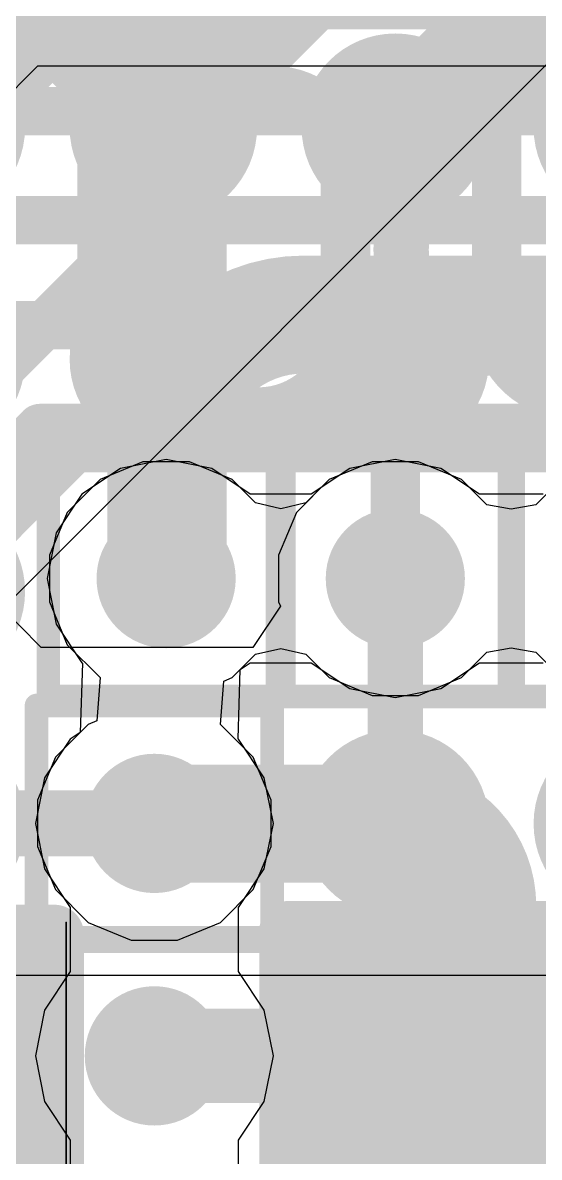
# Model space of a CAD drawing. Header units: inches. Extents: x -6 to 284, y -12 to 154.
# Drawn here: x 54.966 to 56.08, y -3.913 to -1.469 of the extents above; entities that cross this region are included whole.
import ezdxf

# ---------------------------------------------------------------- set-up
doc = ezdxf.new("R2010")
doc.units = ezdxf.units.IN
for name, color, linetype in [('Bottom Layer', 5, 'Continuous'), ('Bottom Paste', 16, 'Continuous'), ('Bottom Solder', 6, 'Continuous'), ('Drill Drawing', 1, 'Continuous'), ('GND-1', 16, 'Continuous'), ('GND-2', 90, 'Continuous'), ('GND-3', 216, 'Continuous'), ('GND-4', 54, 'Continuous'), ('PWR-1', 156, 'Continuous'), ('PWR-2', 130, 'Continuous'), ('Signal L1', 76, 'Continuous'), ('Signal L2', 6, 'Continuous'), ('Top Layer', 1, 'Continuous'), ('Top Overlay', 2, 'Continuous'), ('Top Paste', 8, 'Continuous'), ('Top Solder', 216, 'Continuous'), ('Via Holes', 16, 'Continuous')]:
    doc.layers.add(name, color=color, linetype=linetype)

# ---------------------------------------------------------------- blocks, each defined once
blk = doc.blocks.new('FBGA_153_11_5_13__B_131')
at = {"layer": 'Bottom Layer'}
h = blk.add_hatch(color=5, dxfattribs=at)
edge = h.paths.add_edge_path()
edge.add_arc((-1.75, 2.75), 0.127, 0, 360)
h = blk.add_hatch(color=5, dxfattribs=at)
edge = h.paths.add_edge_path()
edge.add_arc((-1.25, 2.75), 0.127, 0, 360)
h = blk.add_hatch(color=5, dxfattribs=at)
edge = h.paths.add_edge_path()
edge.add_arc((-1.75, 2.25), 0.127, 0, 360)
h = blk.add_hatch(color=5, dxfattribs=at)
edge = h.paths.add_edge_path()
edge.add_arc((-1.25, 2.25), 0.127, 0, 360)
h = blk.add_hatch(color=5, dxfattribs=at)
edge = h.paths.add_edge_path()
edge.add_arc((-1.25, 1.25), 0.127, 0, 360)
h = blk.add_hatch(color=5, dxfattribs=at)
edge = h.paths.add_edge_path()
edge.add_arc((-1.25, 0.75), 0.127, 0, 360)
at = {"layer": 'Bottom Paste'}
h = blk.add_hatch(color=16, dxfattribs=at)
edge = h.paths.add_edge_path()
edge.add_arc((-1.75, 2.75), 0.127, 0, 360)
h = blk.add_hatch(color=16, dxfattribs=at)
edge = h.paths.add_edge_path()
edge.add_arc((-1.25, 2.75), 0.127, 0, 360)
h = blk.add_hatch(color=16, dxfattribs=at)
edge = h.paths.add_edge_path()
edge.add_arc((-1.75, 2.25), 0.127, 0, 360)
h = blk.add_hatch(color=16, dxfattribs=at)
edge = h.paths.add_edge_path()
edge.add_arc((-1.25, 2.25), 0.127, 0, 360)
h = blk.add_hatch(color=16, dxfattribs=at)
edge = h.paths.add_edge_path()
edge.add_arc((-1.25, 1.25), 0.127, 0, 360)
h = blk.add_hatch(color=16, dxfattribs=at)
edge = h.paths.add_edge_path()
edge.add_arc((-1.25, 0.75), 0.127, 0, 360)
at = {"layer": 'Bottom Solder'}
h = blk.add_hatch(color=6, dxfattribs=at)
edge = h.paths.add_edge_path()
edge.add_arc((-2.25, 2.75), 0.202, 0, 360)
h = blk.add_hatch(color=6, dxfattribs=at)
edge = h.paths.add_edge_path()
edge.add_arc((-1.75, 2.75), 0.202, 0, 360)
h = blk.add_hatch(color=6, dxfattribs=at)
edge = h.paths.add_edge_path()
edge.add_arc((-1.25, 2.75), 0.202, 0, 360)
h = blk.add_hatch(color=6, dxfattribs=at)
edge = h.paths.add_edge_path()
edge.add_arc((-0.75, 2.75), 0.202, 0, 360)
h = blk.add_hatch(color=6, dxfattribs=at)
edge = h.paths.add_edge_path()
edge.add_arc((-2.25, 2.25), 0.202, 0, 360)
h = blk.add_hatch(color=6, dxfattribs=at)
edge = h.paths.add_edge_path()
edge.add_arc((-1.75, 2.25), 0.202, 0, 360)
h = blk.add_hatch(color=6, dxfattribs=at)
edge = h.paths.add_edge_path()
edge.add_arc((-1.25, 2.25), 0.202, 0, 360)
h = blk.add_hatch(color=6, dxfattribs=at)
edge = h.paths.add_edge_path()
edge.add_arc((-0.75, 2.25), 0.202, 0, 360)
h = blk.add_hatch(color=6, dxfattribs=at)
edge = h.paths.add_edge_path()
edge.add_arc((-2.25, 1.75), 0.202, 0, 360)
h = blk.add_hatch(color=6, dxfattribs=at)
edge = h.paths.add_edge_path()
edge.add_arc((-2.25, 1.25), 0.202, 0, 360)
h = blk.add_hatch(color=6, dxfattribs=at)
edge = h.paths.add_edge_path()
edge.add_arc((-1.25, 1.25), 0.202, 0, 360)
h = blk.add_hatch(color=6, dxfattribs=at)
edge = h.paths.add_edge_path()
edge.add_arc((-0.75, 1.25), 0.202, 0, 360)
h = blk.add_hatch(color=6, dxfattribs=at)
edge = h.paths.add_edge_path()
edge.add_arc((-2.25, 0.75), 0.202, 0, 360)
h = blk.add_hatch(color=6, dxfattribs=at)
edge = h.paths.add_edge_path()
edge.add_arc((-1.25, 0.75), 0.202, 0, 360)
blk = doc.blocks.new('BGA_565_15_5_14_4__132')
at = {"layer": 'Top Overlay'}
blk.add_lwpolyline([(7.845, 7.2958, 0.254, 0.254, 0), (4.22, 7.2958, 0.254, 0.254, 0)], format="xyseb", dxfattribs=at)
blk = doc.blocks.new('R___0402_158')
at = {"layer": 'Top Layer'}
for points in [[(-0.6985, -0.3175), (-0.6985, 0.3175), (-0.2413, 0.3175), (-0.2413, -0.3175)], [(0.2413, -0.3175), (0.2413, 0.3175), (0.6985, 0.3175), (0.6985, -0.3175)]]:
    blk.add_hatch(color=1, dxfattribs=at).paths.add_polyline_path(points)
at = {"layer": 'Top Paste'}
for points in [[(-0.6985, -0.3175), (-0.6985, 0.3175), (-0.2413, 0.3175), (-0.2413, -0.3175)], [(0.2413, -0.3175), (0.2413, 0.3175), (0.6985, 0.3175), (0.6985, -0.3175)]]:
    blk.add_hatch(color=8, dxfattribs=at).paths.add_polyline_path(points)
at = {"layer": 'Top Solder'}
for points in [[(-0.7535, -0.3725), (-0.7535, 0.3725), (-0.1863, 0.3725), (-0.1863, -0.3725)], [(0.1863, -0.3725), (0.1863, 0.3725), (0.7535, 0.3725), (0.7535, -0.3725)]]:
    blk.add_hatch(color=216, dxfattribs=at).paths.add_polyline_path(points)
at = {"layer": 'Top Overlay'}
for points in [[(-0.7874, 0.4064, 0.127, 0.127, 0), (0.7874, 0.4064, 0.127, 0.127, 0)], [(-0.7874, 0.4064, 0.127, 0.127, 0), (-0.7874, -0.4064, 0.127, 0.127, 0)], [(0.7874, 0.4064, 0.127, 0.127, 0), (0.7874, -0.4064, 0.127, 0.127, 0)], [(-0.7874, -0.4064, 0.127, 0.127, 0), (0.7874, -0.4064, 0.127, 0.127, 0)], [(-0.8128, -0.4318, 0.00323, 0.00323, 0), (0.8128, -0.4318, 0.00323, 0.00323, 0)]]:
    blk.add_lwpolyline(points, format="xyseb", dxfattribs=at)
for points in [[(-0.8191, 0.4064, 0.0635, 0.0635, 1), (-0.7556, 0.4064, 0.0635, 0.0635, 1)], [(-0.8191, 0.4064, 0.0635, 0.0635, 1), (-0.7556, 0.4064, 0.0635, 0.0635, 1)], [(0.7556, 0.4064, 0.0635, 0.0635, 1), (0.8191, 0.4064, 0.0635, 0.0635, 1)], [(0.7556, 0.4064, 0.0635, 0.0635, 1), (0.8191, 0.4064, 0.0635, 0.0635, 1)], [(-0.8191, -0.4064, 0.0635, 0.0635, 1), (-0.7556, -0.4064, 0.0635, 0.0635, 1)], [(-0.8191, -0.4064, 0.0635, 0.0635, 1), (-0.7556, -0.4064, 0.0635, 0.0635, 1)], [(0.7556, -0.4064, 0.0635, 0.0635, 1), (0.8191, -0.4064, 0.0635, 0.0635, 1)], [(0.7556, -0.4064, 0.0635, 0.0635, 1), (0.8191, -0.4064, 0.0635, 0.0635, 1)], [(-0.8136, -0.4318, 0.00161, 0.00161, 1), (-0.812, -0.4318, 0.00161, 0.00161, 1)], [(0.812, -0.4318, 0.00161, 0.00161, 1), (0.8136, -0.4318, 0.00161, 0.00161, 1)]]:
    blk.add_lwpolyline(points, format="xyseb", close=True, dxfattribs=at)
blk = doc.blocks.new('R___0402_159')
at = {"layer": 'Top Layer'}
for points in [[(-0.6985, -0.3175), (-0.6985, 0.3175), (-0.2413, 0.3175), (-0.2413, -0.3175)], [(0.2413, -0.3175), (0.2413, 0.3175), (0.6985, 0.3175), (0.6985, -0.3175)]]:
    blk.add_hatch(color=1, dxfattribs=at).paths.add_polyline_path(points)
at = {"layer": 'Top Paste'}
for points in [[(-0.6985, -0.3175), (-0.6985, 0.3175), (-0.2413, 0.3175), (-0.2413, -0.3175)], [(0.2413, -0.3175), (0.2413, 0.3175), (0.6985, 0.3175), (0.6985, -0.3175)]]:
    blk.add_hatch(color=8, dxfattribs=at).paths.add_polyline_path(points)
at = {"layer": 'Top Solder'}
for points in [[(-0.7535, -0.3725), (-0.7535, 0.3725), (-0.1863, 0.3725), (-0.1863, -0.3725)], [(0.1863, -0.3725), (0.1863, 0.3725), (0.7535, 0.3725), (0.7535, -0.3725)]]:
    blk.add_hatch(color=216, dxfattribs=at).paths.add_polyline_path(points)
at = {"layer": 'Top Overlay'}
for points in [[(-0.7874, 0.4064, 0.127, 0.127, 0), (0.7874, 0.4064, 0.127, 0.127, 0)], [(-0.7874, 0.4064, 0.127, 0.127, 0), (-0.7874, -0.4064, 0.127, 0.127, 0)], [(0.7874, 0.4064, 0.127, 0.127, 0), (0.7874, -0.4064, 0.127, 0.127, 0)], [(-0.7874, -0.4064, 0.127, 0.127, 0), (0.7874, -0.4064, 0.127, 0.127, 0)], [(-0.8128, -0.4318, 0.00323, 0.00323, 0), (0.8128, -0.4318, 0.00323, 0.00323, 0)]]:
    blk.add_lwpolyline(points, format="xyseb", dxfattribs=at)
for points in [[(-0.8191, 0.4064, 0.0635, 0.0635, 1), (-0.7556, 0.4064, 0.0635, 0.0635, 1)], [(-0.8191, 0.4064, 0.0635, 0.0635, 1), (-0.7556, 0.4064, 0.0635, 0.0635, 1)], [(0.7556, 0.4064, 0.0635, 0.0635, 1), (0.8191, 0.4064, 0.0635, 0.0635, 1)], [(0.7556, 0.4064, 0.0635, 0.0635, 1), (0.8191, 0.4064, 0.0635, 0.0635, 1)], [(-0.8191, -0.4064, 0.0635, 0.0635, 1), (-0.7556, -0.4064, 0.0635, 0.0635, 1)], [(-0.8191, -0.4064, 0.0635, 0.0635, 1), (-0.7556, -0.4064, 0.0635, 0.0635, 1)], [(0.7556, -0.4064, 0.0635, 0.0635, 1), (0.8191, -0.4064, 0.0635, 0.0635, 1)], [(0.7556, -0.4064, 0.0635, 0.0635, 1), (0.8191, -0.4064, 0.0635, 0.0635, 1)], [(-0.8136, -0.4318, 0.00161, 0.00161, 1), (-0.812, -0.4318, 0.00161, 0.00161, 1)], [(0.812, -0.4318, 0.00161, 0.00161, 1), (0.8136, -0.4318, 0.00161, 0.00161, 1)]]:
    blk.add_lwpolyline(points, format="xyseb", close=True, dxfattribs=at)

msp = doc.modelspace()

# ---------------------------------------------------------------- hatches: boundary and pattern name
at = {"layer": 'Bottom Layer'}
h = msp.add_hatch(color=5, dxfattribs=at)
edge = h.paths.add_edge_path()
edge.add_arc((55.2753, -2.6664), 0.15, 0, 360)
h = msp.add_hatch(color=5, dxfattribs=at)
edge = h.paths.add_edge_path()
edge.add_arc((55.7693, -2.6664), 0.15, 0, 360)
h = msp.add_hatch(color=5, dxfattribs=at)
edge = h.paths.add_edge_path()
edge.add_arc((55.2499, -3.1938), 0.15, 0, 360)
h = msp.add_hatch(color=5, dxfattribs=at)
edge = h.paths.add_edge_path()
edge.add_arc((55.2499, -3.6945), 0.15, 0, 360)
at = {"layer": 'GND-1'}
h = msp.add_hatch(color=16, dxfattribs=at)
edge = h.paths.add_edge_path()
edge.add_arc((55.2753, -2.6664), 0.15, 0, 360)
h = msp.add_hatch(color=16, dxfattribs=at)
edge = h.paths.add_edge_path()
edge.add_arc((55.7693, -2.6664), 0.15, 0, 360)
h = msp.add_hatch(color=16, dxfattribs=at)
edge = h.paths.add_edge_path()
edge.add_arc((55.2499, -3.1938), 0.15, 0, 360)
h = msp.add_hatch(color=16, dxfattribs=at)
edge = h.paths.add_edge_path()
edge.add_arc((55.2499, -3.6945), 0.15, 0, 360)
at = {"layer": 'GND-2'}
h = msp.add_hatch(color=90, dxfattribs=at)
edge = h.paths.add_edge_path()
edge.add_arc((55.2753, -2.6664), 0.15, 0, 360)
h = msp.add_hatch(color=90, dxfattribs=at)
edge = h.paths.add_edge_path()
edge.add_arc((55.7693, -2.6664), 0.15, 0, 360)
h = msp.add_hatch(color=90, dxfattribs=at)
edge = h.paths.add_edge_path()
edge.add_arc((55.2499, -3.1938), 0.15, 0, 360)
h = msp.add_hatch(color=90, dxfattribs=at)
edge = h.paths.add_edge_path()
edge.add_arc((55.2499, -3.6945), 0.15, 0, 360)
at = {"layer": 'GND-3'}
h = msp.add_hatch(color=216, dxfattribs=at)
edge = h.paths.add_edge_path()
edge.add_arc((55.2753, -2.6664), 0.15, 0, 360)
h = msp.add_hatch(color=216, dxfattribs=at)
edge = h.paths.add_edge_path()
edge.add_arc((55.7693, -2.6664), 0.15, 0, 360)
h = msp.add_hatch(color=216, dxfattribs=at)
edge = h.paths.add_edge_path()
edge.add_arc((55.2499, -3.1938), 0.15, 0, 360)
h = msp.add_hatch(color=216, dxfattribs=at)
edge = h.paths.add_edge_path()
edge.add_arc((55.2499, -3.6945), 0.15, 0, 360)
at = {"layer": 'GND-4'}
h = msp.add_hatch(color=54, dxfattribs=at)
edge = h.paths.add_edge_path()
edge.add_arc((55.2753, -2.6664), 0.15, 0, 360)
h = msp.add_hatch(color=54, dxfattribs=at)
edge = h.paths.add_edge_path()
edge.add_arc((55.7693, -2.6664), 0.15, 0, 360)
h = msp.add_hatch(color=54, dxfattribs=at)
edge = h.paths.add_edge_path()
edge.add_arc((55.2499, -3.1938), 0.15, 0, 360)
h = msp.add_hatch(color=54, dxfattribs=at)
edge = h.paths.add_edge_path()
edge.add_arc((55.2499, -3.6945), 0.15, 0, 360)
at = {"layer": 'PWR-1'}
h = msp.add_hatch(color=156, dxfattribs=at)
edge = h.paths.add_edge_path()
edge.add_arc((55.2753, -2.6664), 0.15, 0, 360)
h = msp.add_hatch(color=156, dxfattribs=at)
edge = h.paths.add_edge_path()
edge.add_arc((55.7693, -2.6664), 0.15, 0, 360)
h = msp.add_hatch(color=156, dxfattribs=at)
edge = h.paths.add_edge_path()
edge.add_arc((55.2499, -3.1938), 0.15, 0, 360)
h = msp.add_hatch(color=156, dxfattribs=at)
edge = h.paths.add_edge_path()
edge.add_arc((55.2499, -3.6945), 0.15, 0, 360)
at = {"layer": 'PWR-2'}
h = msp.add_hatch(color=130, dxfattribs=at)
edge = h.paths.add_edge_path()
edge.add_arc((55.2753, -2.6664), 0.15, 0, 360)
h = msp.add_hatch(color=130, dxfattribs=at)
edge = h.paths.add_edge_path()
edge.add_arc((55.7693, -2.6664), 0.15, 0, 360)
h = msp.add_hatch(color=130, dxfattribs=at)
edge = h.paths.add_edge_path()
edge.add_arc((55.2499, -3.1938), 0.15, 0, 360)
h = msp.add_hatch(color=130, dxfattribs=at)
edge = h.paths.add_edge_path()
edge.add_arc((55.2499, -3.6945), 0.15, 0, 360)
at = {"layer": 'Signal L1'}
h = msp.add_hatch(color=76, dxfattribs=at)
edge = h.paths.add_edge_path()
edge.add_arc((55.2753, -2.6664), 0.15, 0, 360)
h = msp.add_hatch(color=76, dxfattribs=at)
edge = h.paths.add_edge_path()
edge.add_arc((55.7693, -2.6664), 0.15, 0, 360)
h = msp.add_hatch(color=76, dxfattribs=at)
edge = h.paths.add_edge_path()
edge.add_arc((55.2499, -3.1938), 0.15, 0, 360)
h = msp.add_hatch(color=76, dxfattribs=at)
edge = h.paths.add_edge_path()
edge.add_arc((55.2499, -3.6945), 0.15, 0, 360)
at = {"layer": 'Signal L2'}
h = msp.add_hatch(color=6, dxfattribs=at)
edge = h.paths.add_edge_path()
edge.add_arc((55.2753, -2.6664), 0.15, 0, 360)
h = msp.add_hatch(color=6, dxfattribs=at)
edge = h.paths.add_edge_path()
edge.add_arc((55.7693, -2.6664), 0.15, 0, 360)
h = msp.add_hatch(color=6, dxfattribs=at)
edge = h.paths.add_edge_path()
edge.add_arc((55.2499, -3.1938), 0.15, 0, 360)
h = msp.add_hatch(color=6, dxfattribs=at)
edge = h.paths.add_edge_path()
edge.add_arc((55.2499, -3.6945), 0.15, 0, 360)
at = {"layer": 'Top Layer'}
h = msp.add_hatch(color=1, dxfattribs=at)
edge = h.paths.add_edge_path()
edge.add_arc((55.2753, -2.6664), 0.15, 0, 360)
h = msp.add_hatch(color=1, dxfattribs=at)
edge = h.paths.add_edge_path()
edge.add_arc((55.7693, -2.6664), 0.15, 0, 360)
h = msp.add_hatch(color=1, dxfattribs=at)
edge = h.paths.add_edge_path()
edge.add_arc((55.2499, -3.1938), 0.15, 0, 360)
h = msp.add_hatch(color=1, dxfattribs=at)
edge = h.paths.add_edge_path()
edge.add_arc((55.2499, -3.6945), 0.15, 0, 360)
at = {"layer": 'Via Holes'}
h = msp.add_hatch(color=7, dxfattribs=at)
edge = h.paths.add_edge_path()
edge.add_arc((55.2753, -2.6664), 0.075, 0, 360)
h = msp.add_hatch(color=7, dxfattribs=at)
edge = h.paths.add_edge_path()
edge.add_arc((55.7693, -2.6664), 0.075, 0, 360)
h = msp.add_hatch(color=7, dxfattribs=at)
edge = h.paths.add_edge_path()
edge.add_arc((55.2499, -3.1938), 0.075, 0, 360)
h = msp.add_hatch(color=7, dxfattribs=at)
edge = h.paths.add_edge_path()
edge.add_arc((55.2499, -3.6945), 0.075, 0, 360)

# ---------------------------------------------------------------- linework, layer by layer
at = {"layer": 'Bottom Layer'}
for points in [[(54.7693, -1.1944, 0.2032, 0.2032, 0), (55.2693, -1.6944, 0.2032, 0.2032, 0)], [(55.2694, -1.6942, 0.2032, 0.2032, 0), (55.7693, -1.1944, 0.2032, 0.2032, 0)], [(55.7693, -1.6944, 0.2032, 0.2032, 0), (56.2693, -1.1944, 0.2032, 0.2032, 0)], [(55.2693, -2.1944, 0.2032, 0.2032, 0), (55.2693, -1.6944, 0.2032, 0.2032, 0)], [(55.2693, -2.6664, 0.2032, 0.2032, 0), (55.2693, -2.1944, 0.2032, 0.2032, 0)], [(55.7693, -2.6664, 0.1067, 0.1067, 0), (55.7693, -2.1944, 0.1067, 0.1067, 0)], [(55.2499, -3.1943, 0.1016, 0.1016, 0), (55.7694, -3.1943, 0.1016, 0.1016, 0)], [(55.2499, -3.6944, 0.2032, 0.2032, 0), (55.7693, -3.6944, 0.2032, 0.2032, 0)]]:
    msp.add_lwpolyline(points, format="xyseb", dxfattribs=at)
for points in [[(55.2185, -1.6944, 0.1016, 0.1016, 1), (55.3201, -1.6944, 0.1016, 0.1016, 1)], [(55.2185, -1.6944, 0.1016, 0.1016, 1), (55.3201, -1.6944, 0.1016, 0.1016, 1)], [(55.2186, -1.6942, 0.1016, 0.1016, 1), (55.3202, -1.6942, 0.1016, 0.1016, 1)], [(55.7185, -1.6944, 0.1016, 0.1016, 1), (55.8201, -1.6944, 0.1016, 0.1016, 1)], [(55.2185, -2.1944, 0.1016, 0.1016, 1), (55.3201, -2.1944, 0.1016, 0.1016, 1)], [(55.2185, -2.1944, 0.1016, 0.1016, 1), (55.3201, -2.1944, 0.1016, 0.1016, 1)], [(55.7426, -2.1944, 0.0533, 0.0533, 1), (55.7959, -2.1944, 0.0533, 0.0533, 1)], [(55.2185, -2.6664, 0.1016, 0.1016, 1), (55.3201, -2.6664, 0.1016, 0.1016, 1)], [(55.7426, -2.6664, 0.0533, 0.0533, 1), (55.7959, -2.6664, 0.0533, 0.0533, 1)], [(55.2245, -3.1943, 0.0508, 0.0508, 1), (55.2753, -3.1943, 0.0508, 0.0508, 1)], [(55.744, -3.1943, 0.0508, 0.0508, 1), (55.7948, -3.1943, 0.0508, 0.0508, 1)], [(55.1991, -3.6944, 0.1016, 0.1016, 1), (55.3007, -3.6944, 0.1016, 0.1016, 1)], [(55.7185, -3.6944, 0.1016, 0.1016, 1), (55.8201, -3.6944, 0.1016, 0.1016, 1)]]:
    msp.add_lwpolyline(points, format="xyseb", close=True, dxfattribs=at)
at = {"layer": 'Drill Drawing'}
for points in [[(55.0213, -2.4124, 0.0508, 0.0508, 0), (55.5293, -2.4124, 0.0508, 0.0508, 0)], [(55.0213, -2.9204, 0.0508, 0.0508, 0), (55.0213, -2.4124, 0.0508, 0.0508, 0)], [(55.5153, -2.4124, 0.0508, 0.0508, 0), (56.0233, -2.4124, 0.0508, 0.0508, 0)], [(55.5153, -2.9204, 0.0508, 0.0508, 0), (55.5153, -2.4124, 0.0508, 0.0508, 0)], [(55.5293, -2.9204, 0.0508, 0.0508, 0), (55.5293, -2.4124, 0.0508, 0.0508, 0)], [(56.0153, -2.4124, 0.0508, 0.0508, 0), (56.5233, -2.4124, 0.0508, 0.0508, 0)], [(56.0153, -2.9204, 0.0508, 0.0508, 0), (56.0153, -2.4124, 0.0508, 0.0508, 0)], [(56.0233, -2.9204, 0.0508, 0.0508, 0), (56.0233, -2.4124, 0.0508, 0.0508, 0)], [(55.0213, -2.9204, 0.0508, 0.0508, 0), (55.5293, -2.9204, 0.0508, 0.0508, 0)], [(55.5153, -2.9204, 0.0508, 0.0508, 0), (56.0233, -2.9204, 0.0508, 0.0508, 0)], [(56.0153, -2.9204, 0.0508, 0.0508, 0), (56.5233, -2.9204, 0.0508, 0.0508, 0)], [(54.9959, -2.9398, 0.0508, 0.0508, 0), (55.5039, -2.9398, 0.0508, 0.0508, 0)], [(54.9959, -3.4478, 0.0508, 0.0508, 0), (54.9959, -2.9398, 0.0508, 0.0508, 0)], [(55.5039, -3.4478, 0.0508, 0.0508, 0), (55.5039, -2.9398, 0.0508, 0.0508, 0)], [(54.9959, -3.4405, 0.0508, 0.0508, 0), (55.5039, -3.4405, 0.0508, 0.0508, 0)], [(54.9959, -3.9485, 0.0508, 0.0508, 0), (54.9959, -3.4405, 0.0508, 0.0508, 0)], [(55.5039, -3.9485, 0.0508, 0.0508, 0), (55.5039, -3.4405, 0.0508, 0.0508, 0)], [(54.9959, -3.4478, 0.0508, 0.0508, 0), (55.5039, -3.4478, 0.0508, 0.0508, 0)]]:
    msp.add_lwpolyline(points, format="xyseb", dxfattribs=at)
for points in [[(55.0086, -2.4124, 0.0254, 0.0254, 1), (55.034, -2.4124, 0.0254, 0.0254, 1)], [(55.0086, -2.4124, 0.0254, 0.0254, 1), (55.034, -2.4124, 0.0254, 0.0254, 1)], [(55.5026, -2.4124, 0.0254, 0.0254, 1), (55.528, -2.4124, 0.0254, 0.0254, 1)], [(55.5026, -2.4124, 0.0254, 0.0254, 1), (55.528, -2.4124, 0.0254, 0.0254, 1)], [(55.5166, -2.4124, 0.0254, 0.0254, 1), (55.542, -2.4124, 0.0254, 0.0254, 1)], [(55.5166, -2.4124, 0.0254, 0.0254, 1), (55.542, -2.4124, 0.0254, 0.0254, 1)], [(56.0026, -2.4124, 0.0254, 0.0254, 1), (56.028, -2.4124, 0.0254, 0.0254, 1)], [(56.0026, -2.4124, 0.0254, 0.0254, 1), (56.028, -2.4124, 0.0254, 0.0254, 1)], [(56.0106, -2.4124, 0.0254, 0.0254, 1), (56.036, -2.4124, 0.0254, 0.0254, 1)], [(56.0106, -2.4124, 0.0254, 0.0254, 1), (56.036, -2.4124, 0.0254, 0.0254, 1)], [(55.0086, -2.9204, 0.0254, 0.0254, 1), (55.034, -2.9204, 0.0254, 0.0254, 1)], [(55.0086, -2.9204, 0.0254, 0.0254, 1), (55.034, -2.9204, 0.0254, 0.0254, 1)], [(55.5026, -2.9204, 0.0254, 0.0254, 1), (55.528, -2.9204, 0.0254, 0.0254, 1)], [(55.5026, -2.9204, 0.0254, 0.0254, 1), (55.528, -2.9204, 0.0254, 0.0254, 1)], [(55.5166, -2.9204, 0.0254, 0.0254, 1), (55.542, -2.9204, 0.0254, 0.0254, 1)], [(55.5166, -2.9204, 0.0254, 0.0254, 1), (55.542, -2.9204, 0.0254, 0.0254, 1)], [(56.0026, -2.9204, 0.0254, 0.0254, 1), (56.028, -2.9204, 0.0254, 0.0254, 1)], [(56.0026, -2.9204, 0.0254, 0.0254, 1), (56.028, -2.9204, 0.0254, 0.0254, 1)], [(56.0106, -2.9204, 0.0254, 0.0254, 1), (56.036, -2.9204, 0.0254, 0.0254, 1)], [(56.0106, -2.9204, 0.0254, 0.0254, 1), (56.036, -2.9204, 0.0254, 0.0254, 1)], [(54.9832, -2.9398, 0.0254, 0.0254, 1), (55.0086, -2.9398, 0.0254, 0.0254, 1)], [(54.9832, -2.9398, 0.0254, 0.0254, 1), (55.0086, -2.9398, 0.0254, 0.0254, 1)], [(55.4912, -2.9398, 0.0254, 0.0254, 1), (55.5166, -2.9398, 0.0254, 0.0254, 1)], [(55.4912, -2.9398, 0.0254, 0.0254, 1), (55.5166, -2.9398, 0.0254, 0.0254, 1)], [(54.9832, -3.4405, 0.0254, 0.0254, 1), (55.0086, -3.4405, 0.0254, 0.0254, 1)], [(54.9832, -3.4405, 0.0254, 0.0254, 1), (55.0086, -3.4405, 0.0254, 0.0254, 1)], [(55.4912, -3.4405, 0.0254, 0.0254, 1), (55.5166, -3.4405, 0.0254, 0.0254, 1)], [(55.4912, -3.4405, 0.0254, 0.0254, 1), (55.5166, -3.4405, 0.0254, 0.0254, 1)], [(54.9832, -3.4478, 0.0254, 0.0254, 1), (55.0086, -3.4478, 0.0254, 0.0254, 1)], [(54.9832, -3.4478, 0.0254, 0.0254, 1), (55.0086, -3.4478, 0.0254, 0.0254, 1)], [(55.4912, -3.4478, 0.0254, 0.0254, 1), (55.5166, -3.4478, 0.0254, 0.0254, 1)], [(55.4912, -3.4478, 0.0254, 0.0254, 1), (55.5166, -3.4478, 0.0254, 0.0254, 1)]]:
    msp.add_lwpolyline(points, format="xyseb", close=True, dxfattribs=at)
at = {"layer": 'GND-1'}
for p, q in [((55.2253, -2.4148), (55.1328, -2.4531)), ((55.3254, -2.4148), (55.2253, -2.4148)), ((55.4178, -2.4531), (55.3254, -2.4148)), ((55.7192, -2.4148), (55.6268, -2.4531)), ((55.8193, -2.4148), (55.7192, -2.4148)), ((55.9118, -2.4531), (55.8193, -2.4148)), ((55.1328, -2.4531), (55.062, -2.5239)), ((55.4682, -2.5035), (55.4178, -2.4531)), ((55.6268, -2.4531), (55.5764, -2.5035)), ((55.9664, -2.5078), (55.9118, -2.4531)), ((56.1268, -2.4531), (56.0721, -2.5078)), ((55.5223, -2.5161), (55.4682, -2.5035)), ((55.5764, -2.5035), (55.5223, -2.5161)), ((56.0193, -2.5173), (55.9664, -2.5078)), ((56.0721, -2.5078), (56.0193, -2.5173)), ((55.062, -2.5239), (55.0237, -2.6164)), ((55.0237, -2.6164), (55.0237, -2.7165)), ((55.0237, -2.7165), (55.062, -2.8089)), ((55.062, -2.8089), (55.1328, -2.8797)), ((55.4178, -2.8797), (55.4682, -2.8293)), ((55.4682, -2.8293), (55.5223, -2.8168)), ((55.5223, -2.8168), (55.5764, -2.8293)), ((55.5764, -2.8293), (55.6268, -2.8797)), ((55.9118, -2.8797), (55.9664, -2.8251)), ((55.9664, -2.8251), (56.0193, -2.8156)), ((56.0193, -2.8156), (56.0721, -2.8251)), ((56.0721, -2.8251), (56.1268, -2.8797)), ((55.1328, -2.8797), (55.1256, -2.9729)), ((55.3997, -2.8872), (55.4178, -2.8797)), ((55.6268, -2.8797), (55.7192, -2.918)), ((55.8193, -2.918), (55.9118, -2.8797)), ((55.3924, -2.9805), (55.3997, -2.8872)), ((55.7192, -2.918), (55.8193, -2.918)), ((55.1074, -2.9805), (55.0366, -3.0513)), ((55.1256, -2.9729), (55.1074, -2.9805)), ((55.4632, -3.0513), (55.3924, -2.9805)), ((55.0366, -3.0513), (54.9983, -3.1437)), ((55.5015, -3.1437), (55.4632, -3.0513)), ((54.9983, -3.1437), (54.9983, -3.2438)), ((55.5015, -3.2438), (55.5015, -3.1437)), ((54.9983, -3.2438), (55.0366, -3.3363)), ((55.4632, -3.3363), (55.5015, -3.2438)), ((55.0366, -3.3363), (55.1074, -3.4071)), ((55.3924, -3.4071), (55.4632, -3.3363)), ((55.1074, -3.4071), (55.1999, -3.4454)), ((55.3, -3.4454), (55.3924, -3.4071)), ((55.1999, -3.4454), (55.3, -3.4454))]:
    msp.add_line(p, q, dxfattribs=at)
at = {"layer": 'GND-2'}
for p, q in [((55.2253, -2.4148), (55.1328, -2.4531)), ((55.3254, -2.4148), (55.2253, -2.4148)), ((55.4178, -2.4531), (55.3254, -2.4148)), ((55.7192, -2.4148), (55.6268, -2.4531)), ((55.8193, -2.4148), (55.7192, -2.4148)), ((55.9118, -2.4531), (55.8193, -2.4148)), ((55.1328, -2.4531), (55.062, -2.5239)), ((55.4682, -2.5035), (55.4178, -2.4531)), ((55.6268, -2.4531), (55.5764, -2.5035)), ((55.9664, -2.5078), (55.9118, -2.4531)), ((56.1268, -2.4531), (56.0721, -2.5078)), ((55.5223, -2.5161), (55.4682, -2.5035)), ((55.5764, -2.5035), (55.5223, -2.5161)), ((56.0193, -2.5173), (55.9664, -2.5078)), ((56.0721, -2.5078), (56.0193, -2.5173)), ((55.062, -2.5239), (55.0237, -2.6164)), ((55.0237, -2.6164), (55.0237, -2.7165)), ((55.0237, -2.7165), (55.062, -2.8089)), ((55.062, -2.8089), (55.1328, -2.8797)), ((55.4178, -2.8797), (55.4682, -2.8293)), ((55.4682, -2.8293), (55.5223, -2.8168)), ((55.5223, -2.8168), (55.5764, -2.8293)), ((55.5764, -2.8293), (55.6268, -2.8797)), ((55.9118, -2.8797), (55.9664, -2.8251)), ((55.9664, -2.8251), (56.0193, -2.8156)), ((56.0193, -2.8156), (56.0721, -2.8251)), ((56.0721, -2.8251), (56.1268, -2.8797)), ((55.1328, -2.8797), (55.1256, -2.9729)), ((55.3997, -2.8872), (55.4178, -2.8797)), ((55.6268, -2.8797), (55.7192, -2.918)), ((55.8193, -2.918), (55.9118, -2.8797)), ((55.3924, -2.9805), (55.3997, -2.8872)), ((55.7192, -2.918), (55.8193, -2.918)), ((55.1074, -2.9805), (55.0366, -3.0513)), ((55.1256, -2.9729), (55.1074, -2.9805)), ((55.4632, -3.0513), (55.3924, -2.9805)), ((55.0366, -3.0513), (54.9983, -3.1437)), ((55.5015, -3.1437), (55.4632, -3.0513)), ((54.9983, -3.1437), (54.9983, -3.2438)), ((55.5015, -3.2438), (55.5015, -3.1437)), ((54.9983, -3.2438), (55.0366, -3.3363)), ((55.4632, -3.3363), (55.5015, -3.2438)), ((55.0366, -3.3363), (55.1074, -3.4071)), ((55.3924, -3.4071), (55.4632, -3.3363)), ((55.1074, -3.4071), (55.1999, -3.4454)), ((55.3, -3.4454), (55.3924, -3.4071)), ((55.1999, -3.4454), (55.3, -3.4454))]:
    msp.add_line(p, q, dxfattribs=at)
at = {"layer": 'GND-3'}
for p, q in [((55.2253, -2.4148), (55.1328, -2.4531)), ((55.3254, -2.4148), (55.2253, -2.4148)), ((55.4178, -2.4531), (55.3254, -2.4148)), ((55.7192, -2.4148), (55.6268, -2.4531)), ((55.8193, -2.4148), (55.7192, -2.4148)), ((55.9118, -2.4531), (55.8193, -2.4148)), ((55.1328, -2.4531), (55.062, -2.5239)), ((55.4682, -2.5035), (55.4178, -2.4531)), ((55.6268, -2.4531), (55.5764, -2.5035)), ((55.9664, -2.5078), (55.9118, -2.4531)), ((56.1268, -2.4531), (56.0721, -2.5078)), ((55.5223, -2.5161), (55.4682, -2.5035)), ((55.5764, -2.5035), (55.5223, -2.5161)), ((56.0193, -2.5173), (55.9664, -2.5078)), ((56.0721, -2.5078), (56.0193, -2.5173)), ((55.062, -2.5239), (55.0237, -2.6164)), ((55.0237, -2.6164), (55.0237, -2.7165)), ((55.0237, -2.7165), (55.062, -2.8089)), ((55.062, -2.8089), (55.1328, -2.8797)), ((55.4178, -2.8797), (55.4682, -2.8293)), ((55.4682, -2.8293), (55.5223, -2.8168)), ((55.5223, -2.8168), (55.5764, -2.8293)), ((55.5764, -2.8293), (55.6268, -2.8797)), ((55.9118, -2.8797), (55.9664, -2.8251)), ((55.9664, -2.8251), (56.0193, -2.8156)), ((56.0193, -2.8156), (56.0721, -2.8251)), ((56.0721, -2.8251), (56.1268, -2.8797)), ((55.1328, -2.8797), (55.1256, -2.9729)), ((55.3997, -2.8872), (55.4178, -2.8797)), ((55.6268, -2.8797), (55.7192, -2.918)), ((55.8193, -2.918), (55.9118, -2.8797)), ((55.3924, -2.9805), (55.3997, -2.8872)), ((55.7192, -2.918), (55.8193, -2.918)), ((55.1074, -2.9805), (55.0366, -3.0513)), ((55.1256, -2.9729), (55.1074, -2.9805)), ((55.4632, -3.0513), (55.3924, -2.9805)), ((55.0366, -3.0513), (54.9983, -3.1437)), ((55.5015, -3.1437), (55.4632, -3.0513)), ((54.9983, -3.1437), (54.9983, -3.2438)), ((55.5015, -3.2438), (55.5015, -3.1437)), ((54.9983, -3.2438), (55.0366, -3.3363)), ((55.4632, -3.3363), (55.5015, -3.2438)), ((55.0366, -3.3363), (55.1074, -3.4071)), ((55.3924, -3.4071), (55.4632, -3.3363)), ((55.1074, -3.4071), (55.1999, -3.4454)), ((55.3, -3.4454), (55.3924, -3.4071)), ((55.1999, -3.4454), (55.3, -3.4454))]:
    msp.add_line(p, q, dxfattribs=at)
at = {"layer": 'GND-4'}
for p, q in [((55.2253, -2.4148), (55.1328, -2.4531)), ((55.3254, -2.4148), (55.2253, -2.4148)), ((55.4178, -2.4531), (55.3254, -2.4148)), ((55.7192, -2.4148), (55.6268, -2.4531)), ((55.8193, -2.4148), (55.7192, -2.4148)), ((55.9118, -2.4531), (55.8193, -2.4148)), ((55.1328, -2.4531), (55.062, -2.5239)), ((55.4682, -2.5035), (55.4178, -2.4531)), ((55.6268, -2.4531), (55.5764, -2.5035)), ((55.9664, -2.5078), (55.9118, -2.4531)), ((56.1268, -2.4531), (56.0721, -2.5078)), ((55.5223, -2.5161), (55.4682, -2.5035)), ((55.5764, -2.5035), (55.5223, -2.5161)), ((56.0193, -2.5173), (55.9664, -2.5078)), ((56.0721, -2.5078), (56.0193, -2.5173)), ((55.062, -2.5239), (55.0237, -2.6164)), ((55.0237, -2.6164), (55.0237, -2.7165)), ((55.0237, -2.7165), (55.062, -2.8089)), ((55.062, -2.8089), (55.1328, -2.8797)), ((55.4178, -2.8797), (55.4682, -2.8293)), ((55.4682, -2.8293), (55.5223, -2.8168)), ((55.5223, -2.8168), (55.5764, -2.8293)), ((55.5764, -2.8293), (55.6268, -2.8797)), ((55.9118, -2.8797), (55.9664, -2.8251)), ((55.9664, -2.8251), (56.0193, -2.8156)), ((56.0193, -2.8156), (56.0721, -2.8251)), ((56.0721, -2.8251), (56.1268, -2.8797)), ((55.1328, -2.8797), (55.1256, -2.9729)), ((55.3997, -2.8872), (55.4178, -2.8797)), ((55.6268, -2.8797), (55.7192, -2.918)), ((55.8193, -2.918), (55.9118, -2.8797)), ((55.3924, -2.9805), (55.3997, -2.8872)), ((55.7192, -2.918), (55.8193, -2.918)), ((55.1074, -2.9805), (55.0366, -3.0513)), ((55.1256, -2.9729), (55.1074, -2.9805)), ((55.4632, -3.0513), (55.3924, -2.9805)), ((55.0366, -3.0513), (54.9983, -3.1437)), ((55.5015, -3.1437), (55.4632, -3.0513)), ((54.9983, -3.1437), (54.9983, -3.2438)), ((55.5015, -3.2438), (55.5015, -3.1437)), ((54.9983, -3.2438), (55.0366, -3.3363)), ((55.4632, -3.3363), (55.5015, -3.2438)), ((55.0366, -3.3363), (55.1074, -3.4071)), ((55.3924, -3.4071), (55.4632, -3.3363)), ((55.1074, -3.4071), (55.1999, -3.4454)), ((55.3, -3.4454), (55.3924, -3.4071)), ((55.1999, -3.4454), (55.3, -3.4454))]:
    msp.add_line(p, q, dxfattribs=at)
at = {"layer": 'PWR-1'}
for p, q in [((55.2753, -2.4099), (55.1771, -2.4294)), ((55.3735, -2.4294), (55.2753, -2.4099)), ((55.7693, -2.4099), (55.6711, -2.4294)), ((55.8674, -2.4294), (55.7693, -2.4099)), ((55.1771, -2.4294), (55.0939, -2.485)), ((55.4567, -2.485), (55.3735, -2.4294)), ((55.6711, -2.4294), (55.5879, -2.485)), ((55.9507, -2.485), (55.8674, -2.4294)), ((55.0939, -2.485), (55.0383, -2.5682)), ((55.5879, -2.485), (55.4567, -2.485)), ((56.0879, -2.485), (55.9507, -2.485)), ((55.0383, -2.5682), (55.0188, -2.6664)), ((55.0188, -2.6664), (55.0383, -2.7646)), ((55.0383, -2.7646), (55.0939, -2.8478)), ((55.0949, -2.8484), (55.0901, -2.998)), ((55.0939, -2.8478), (55.0949, -2.8484)), ((55.4352, -2.8622), (55.4567, -2.8478)), ((55.4567, -2.8478), (55.5879, -2.8478)), ((55.5879, -2.8478), (55.6711, -2.9034)), ((55.8674, -2.9034), (55.9507, -2.8478)), ((55.9507, -2.8478), (56.0879, -2.8478)), ((55.4304, -3.0117), (55.4352, -2.8622)), ((55.6711, -2.9034), (55.7693, -2.9229)), ((55.7693, -2.9229), (55.8674, -2.9034)), ((55.0901, -2.998), (55.0685, -3.0124)), ((55.0685, -3.0124), (55.0129, -3.0956)), ((55.4313, -3.0124), (55.4304, -3.0117)), ((55.4869, -3.0956), (55.4313, -3.0124)), ((55.0129, -3.0956), (54.9934, -3.1938)), ((55.5064, -3.1938), (55.4869, -3.0956)), ((54.9934, -3.1938), (55.0129, -3.2919)), ((55.4869, -3.2919), (55.5064, -3.1938)), ((55.0129, -3.2919), (55.0685, -3.3752)), ((55.4313, -3.3752), (55.4869, -3.2919)), ((55.0685, -3.3752), (55.0685, -3.5131)), ((55.4313, -3.5131), (55.4313, -3.3752)), ((55.0685, -3.5131), (55.0129, -3.5963)), ((55.4869, -3.5963), (55.4313, -3.5131)), ((55.0129, -3.5963), (54.9934, -3.6945)), ((55.5064, -3.6945), (55.4869, -3.5963)), ((54.9934, -3.6945), (55.0129, -3.7927)), ((55.4869, -3.7927), (55.5064, -3.6945)), ((55.0129, -3.7927), (55.0685, -3.8759)), ((55.4313, -3.8759), (55.4869, -3.7927)), ((55.0685, -3.8759), (55.0685, -4.013)), ((55.4313, -4.013), (55.4313, -3.8759))]:
    msp.add_line(p, q, dxfattribs=at)
at = {"layer": 'PWR-2'}
for points in [[(54.6123, -1.4315, 0.1041, 0.1041, 0), (61.2012, -1.4315, 0.1041, 0.1041, 0)], [(54.6749, -1.6599, 0.1041, 0.1041, 0), (61.0555, -1.6599, 0.1041, 0.1041, 0)], [(54.7838, -1.8944, 0.1041, 0.1041, 0), (60.8693, -1.8944, 0.1041, 0.1041, 0)], [(54.8962, -2.1208, 0.1041, 0.1041, 0), (60.6203, -2.1208, 0.1041, 0.1041, 0)], [(54.1145, -3.2315, 0.1041, 0.1041, 0), (55.0039, -2.3421, 0.1041, 0.1041, 0)], [(55.0039, -2.3421, 0.1041, 0.1041, 0), (60.4196, -2.3421, 0.1041, 0.1041, 0)]]:
    msp.add_lwpolyline(points, format="xyseb", dxfattribs=at)
msp.add_lwpolyline([(54.9778, -2.3421, 0.0521, 0.0521, 1), (55.0299, -2.3421, 0.0521, 0.0521, 1)], format="xyseb", close=True, dxfattribs=at)
msp.add_lwpolyline([(54.9778, -2.3421, 0.0521, 0.0521, 1), (55.0299, -2.3421, 0.0521, 0.0521, 1)], format="xyseb", close=True, dxfattribs=at)
at = {"layer": 'Signal L1'}
for points in [[(55.2788, -2.6629, 0.254, 0.254, 0), (55.2788, -0.3983, 0.254, 0.254, 0)], [(56.0008, -1.361, 0.1194, 0.1194, -0.415284), (56.0003, -1.6508, 0.1194, 0.1194, 0)], [(55.8442, -1.8069, 0.1194, 0.1194, 0), (56.0003, -1.6508, 0.1194, 0.1194, 0)], [(56.146, -2.1086, 0.1194, 0.1194, -1), (55.8442, -1.8069, 0.1194, 0.1194, 0)], [(55.7693, -5.0119, 0.1194, 0.1194, 0), (55.7693, -2.6664, 0.1194, 0.1194, 0)], [(53.1663, -3.1938, 0.1422, 0.1422, 0), (55.1739, -3.1938, 0.1422, 0.1422, 0)]]:
    msp.add_lwpolyline(points, format="xyseb", dxfattribs=at)
for points in [[(55.9705, -1.6508, 0.0597, 0.0597, 1), (56.0302, -1.6508, 0.0597, 0.0597, 1)], [(55.9705, -1.6508, 0.0597, 0.0597, 1), (56.0302, -1.6508, 0.0597, 0.0597, 1)], [(55.8144, -1.8069, 0.0597, 0.0597, 1), (55.8741, -1.8069, 0.0597, 0.0597, 1)], [(55.8144, -1.8069, 0.0597, 0.0597, 1), (55.8741, -1.8069, 0.0597, 0.0597, 1)], [(55.2153, -2.6629, 0.127, 0.127, 1), (55.3423, -2.6629, 0.127, 0.127, 1)], [(55.7394, -2.6664, 0.0597, 0.0597, 1), (55.7991, -2.6664, 0.0597, 0.0597, 1)], [(55.1384, -3.1938, 0.0711, 0.0711, 1), (55.2095, -3.1938, 0.0711, 0.0711, 1)]]:
    msp.add_lwpolyline(points, format="xyseb", close=True, dxfattribs=at)
at = {"layer": 'Signal L2'}
for p, q in [((54.9016, -1.6593), (54.9988, -1.5621)), ((54.9988, -1.5621), (59.4161, -1.5621)), ((55.7192, -2.4148), (55.6268, -2.4531)), ((55.8193, -2.4148), (55.7192, -2.4148)), ((55.9118, -2.4531), (55.8193, -2.4148)), ((55.6268, -2.4531), (55.556, -2.5239)), ((55.9664, -2.5078), (55.9118, -2.4531)), ((56.1268, -2.4531), (56.0721, -2.5078)), ((56.0193, -2.5173), (55.9664, -2.5078)), ((56.0721, -2.5078), (56.0193, -2.5173)), ((55.556, -2.5239), (55.5177, -2.6164)), ((55.5177, -2.6164), (55.5177, -2.7165)), ((55.0059, -2.815), (54.9016, -2.7106)), ((55.5217, -2.7261), (55.4623, -2.815)), ((55.5177, -2.7165), (55.5217, -2.7261)), ((55.4623, -2.815), (55.0059, -2.815))]:
    msp.add_line(p, q, dxfattribs=at)
for points in [[(55.2758, -2.3939, 0.254, 0.254, -0.414214), (55.5718, -2.0978, 0.254, 0.254, 0)], [(55.5718, -2.0978, 0.254, 0.254, 0), (56.5897, -2.0978, 0.254, 0.254, 0)], [(55.2758, -2.6659, 0.254, 0.254, 0), (55.2758, -2.3939, 0.254, 0.254, 0)]]:
    msp.add_lwpolyline(points, format="xyseb", dxfattribs=at)
for points in [[(55.5083, -2.0978, 0.127, 0.127, 1), (55.6353, -2.0978, 0.127, 0.127, 1)], [(55.5083, -2.0978, 0.127, 0.127, 1), (55.6353, -2.0978, 0.127, 0.127, 1)], [(55.2123, -2.3939, 0.127, 0.127, 1), (55.3393, -2.3939, 0.127, 0.127, 1)], [(55.2123, -2.3939, 0.127, 0.127, 1), (55.3393, -2.3939, 0.127, 0.127, 1)], [(55.2123, -2.6659, 0.127, 0.127, 1), (55.3393, -2.6659, 0.127, 0.127, 1)]]:
    msp.add_lwpolyline(points, format="xyseb", close=True, dxfattribs=at)
at = {"layer": 'Top Layer'}
for p, q in [((66.3923, 8.7386), (54.1882, -3.4655)), ((56.2636, -3.5213), (53.9748, -3.5213))]:
    msp.add_line(p, q, dxfattribs=at)
for points in [[(55.135, -1.9981, 0.1016, 0.1016, 0), (55.135, -0.9771, 0.1016, 0.1016, 0)], [(55.5067, -1.6159, 0.1067, 0.1067, -1), (55.5067, -1.3568, 0.1067, 0.1067, 0)], [(55.9876, -1.5554, 0.1067, 0.1067, -0.414214), (56.1466, -1.3964, 0.1067, 0.1067, 0)], [(55.9876, -2.1063, 0.1067, 0.1067, 0), (55.9876, -1.5554, 0.1067, 0.1067, 0)], [(55.5067, -1.6159, 0.1067, 0.1067, -0.289988), (55.6469, -1.7047, 0.1067, 0.1067, 0)], [(55.6469, -1.7047, 0.1067, 0.1067, -0.110904), (55.6618, -1.771, 0.1067, 0.1067, 0)], [(55.6618, -2.1209, 0.1067, 0.1067, 0), (55.6618, -1.771, 0.1067, 0.1067, 0)], [(54.3477, -2.7854, 0.1016, 0.1016, 0), (55.135, -1.9981, 0.1016, 0.1016, 0)], [(55.6618, -2.1209, 0.1067, 0.1067, -0.414214), (55.4747, -2.3079, 0.1067, 0.1067, 0)], [(56.151, -2.2697, 0.1067, 0.1067, -0.414214), (55.9876, -2.1063, 0.1067, 0.1067, 0)], [(55.07, -2.3918, 0.1067, 0.1067, -0.199468), (55.272, -2.3079, 0.1067, 0.1067, 0)], [(55.272, -2.3079, 0.1067, 0.1067, 0), (55.4747, -2.3079, 0.1067, 0.1067, 0)], [(54.5328, -2.929, 0.1067, 0.1067, 0), (55.07, -2.3918, 0.1067, 0.1067, 0)], [(55.2499, -3.1944, 0.254, 0.254, 0), (55.7693, -3.1944, 0.254, 0.254, 0)], [(55.7693, -3.1944, 0.254, 0.254, -0.414214), (55.9461, -3.3712, 0.254, 0.254, 0)], [(55.9461, -3.7417, 0.254, 0.254, 0), (55.9461, -3.3712, 0.254, 0.254, 0)]]:
    msp.add_lwpolyline(points, format="xyseb", dxfattribs=at)
for points in [[(55.961, -1.5554, 0.0533, 0.0533, 1), (56.0143, -1.5554, 0.0533, 0.0533, 1)], [(55.961, -1.5554, 0.0533, 0.0533, 1), (56.0143, -1.5554, 0.0533, 0.0533, 1)], [(55.48, -1.6159, 0.0533, 0.0533, 1), (55.5334, -1.6159, 0.0533, 0.0533, 1)], [(55.48, -1.6159, 0.0533, 0.0533, 1), (55.5334, -1.6159, 0.0533, 0.0533, 1)], [(55.6202, -1.7047, 0.0533, 0.0533, 1), (55.6736, -1.7047, 0.0533, 0.0533, 1)], [(55.6202, -1.7047, 0.0533, 0.0533, 1), (55.6736, -1.7047, 0.0533, 0.0533, 1)], [(55.6351, -1.771, 0.0533, 0.0533, 1), (55.6884, -1.771, 0.0533, 0.0533, 1)], [(55.6351, -1.771, 0.0533, 0.0533, 1), (55.6884, -1.771, 0.0533, 0.0533, 1)], [(55.1096, -1.9981, 0.0508, 0.0508, 1), (55.1604, -1.9981, 0.0508, 0.0508, 1)], [(55.1096, -1.9981, 0.0508, 0.0508, 1), (55.1604, -1.9981, 0.0508, 0.0508, 1)], [(55.6351, -2.1209, 0.0533, 0.0533, 1), (55.6884, -2.1209, 0.0533, 0.0533, 1)], [(55.6351, -2.1209, 0.0533, 0.0533, 1), (55.6884, -2.1209, 0.0533, 0.0533, 1)], [(55.961, -2.1063, 0.0533, 0.0533, 1), (56.0143, -2.1063, 0.0533, 0.0533, 1)], [(55.961, -2.1063, 0.0533, 0.0533, 1), (56.0143, -2.1063, 0.0533, 0.0533, 1)], [(55.2453, -2.3079, 0.0533, 0.0533, 1), (55.2986, -2.3079, 0.0533, 0.0533, 1)], [(55.2453, -2.3079, 0.0533, 0.0533, 1), (55.2986, -2.3079, 0.0533, 0.0533, 1)], [(55.4481, -2.3079, 0.0533, 0.0533, 1), (55.5014, -2.3079, 0.0533, 0.0533, 1)], [(55.4481, -2.3079, 0.0533, 0.0533, 1), (55.5014, -2.3079, 0.0533, 0.0533, 1)], [(55.0433, -2.3918, 0.0533, 0.0533, 1), (55.0967, -2.3918, 0.0533, 0.0533, 1)], [(55.0433, -2.3918, 0.0533, 0.0533, 1), (55.0967, -2.3918, 0.0533, 0.0533, 1)], [(55.1864, -3.1944, 0.127, 0.127, 1), (55.3134, -3.1944, 0.127, 0.127, 1)], [(55.7058, -3.1944, 0.127, 0.127, 1), (55.8328, -3.1944, 0.127, 0.127, 1)], [(55.7058, -3.1944, 0.127, 0.127, 1), (55.8328, -3.1944, 0.127, 0.127, 1)], [(55.8826, -3.3712, 0.127, 0.127, 1), (56.0096, -3.3712, 0.127, 0.127, 1)], [(55.8826, -3.3712, 0.127, 0.127, 1), (56.0096, -3.3712, 0.127, 0.127, 1)], [(55.8826, -3.7417, 0.127, 0.127, 1), (56.0096, -3.7417, 0.127, 0.127, 1)]]:
    msp.add_lwpolyline(points, format="xyseb", close=True, dxfattribs=at)

# ---------------------------------------------------------------- block references
for name, p, rotation in [('BGA_565_15_5_14_4__132', (54.4079, 8.2759), 225), ('R___0402_158', (54.6281, -4.2198), 90), ('R___0402_159', (55.9461, -4.2116), 90)]:
    msp.add_blockref(name, p, dxfattribs=dict(rotation=rotation))
msp.add_blockref('FBGA_153_11_5_13__B_131', (57.0193, -4.4444))

doc.saveas('drawing.dxf')
